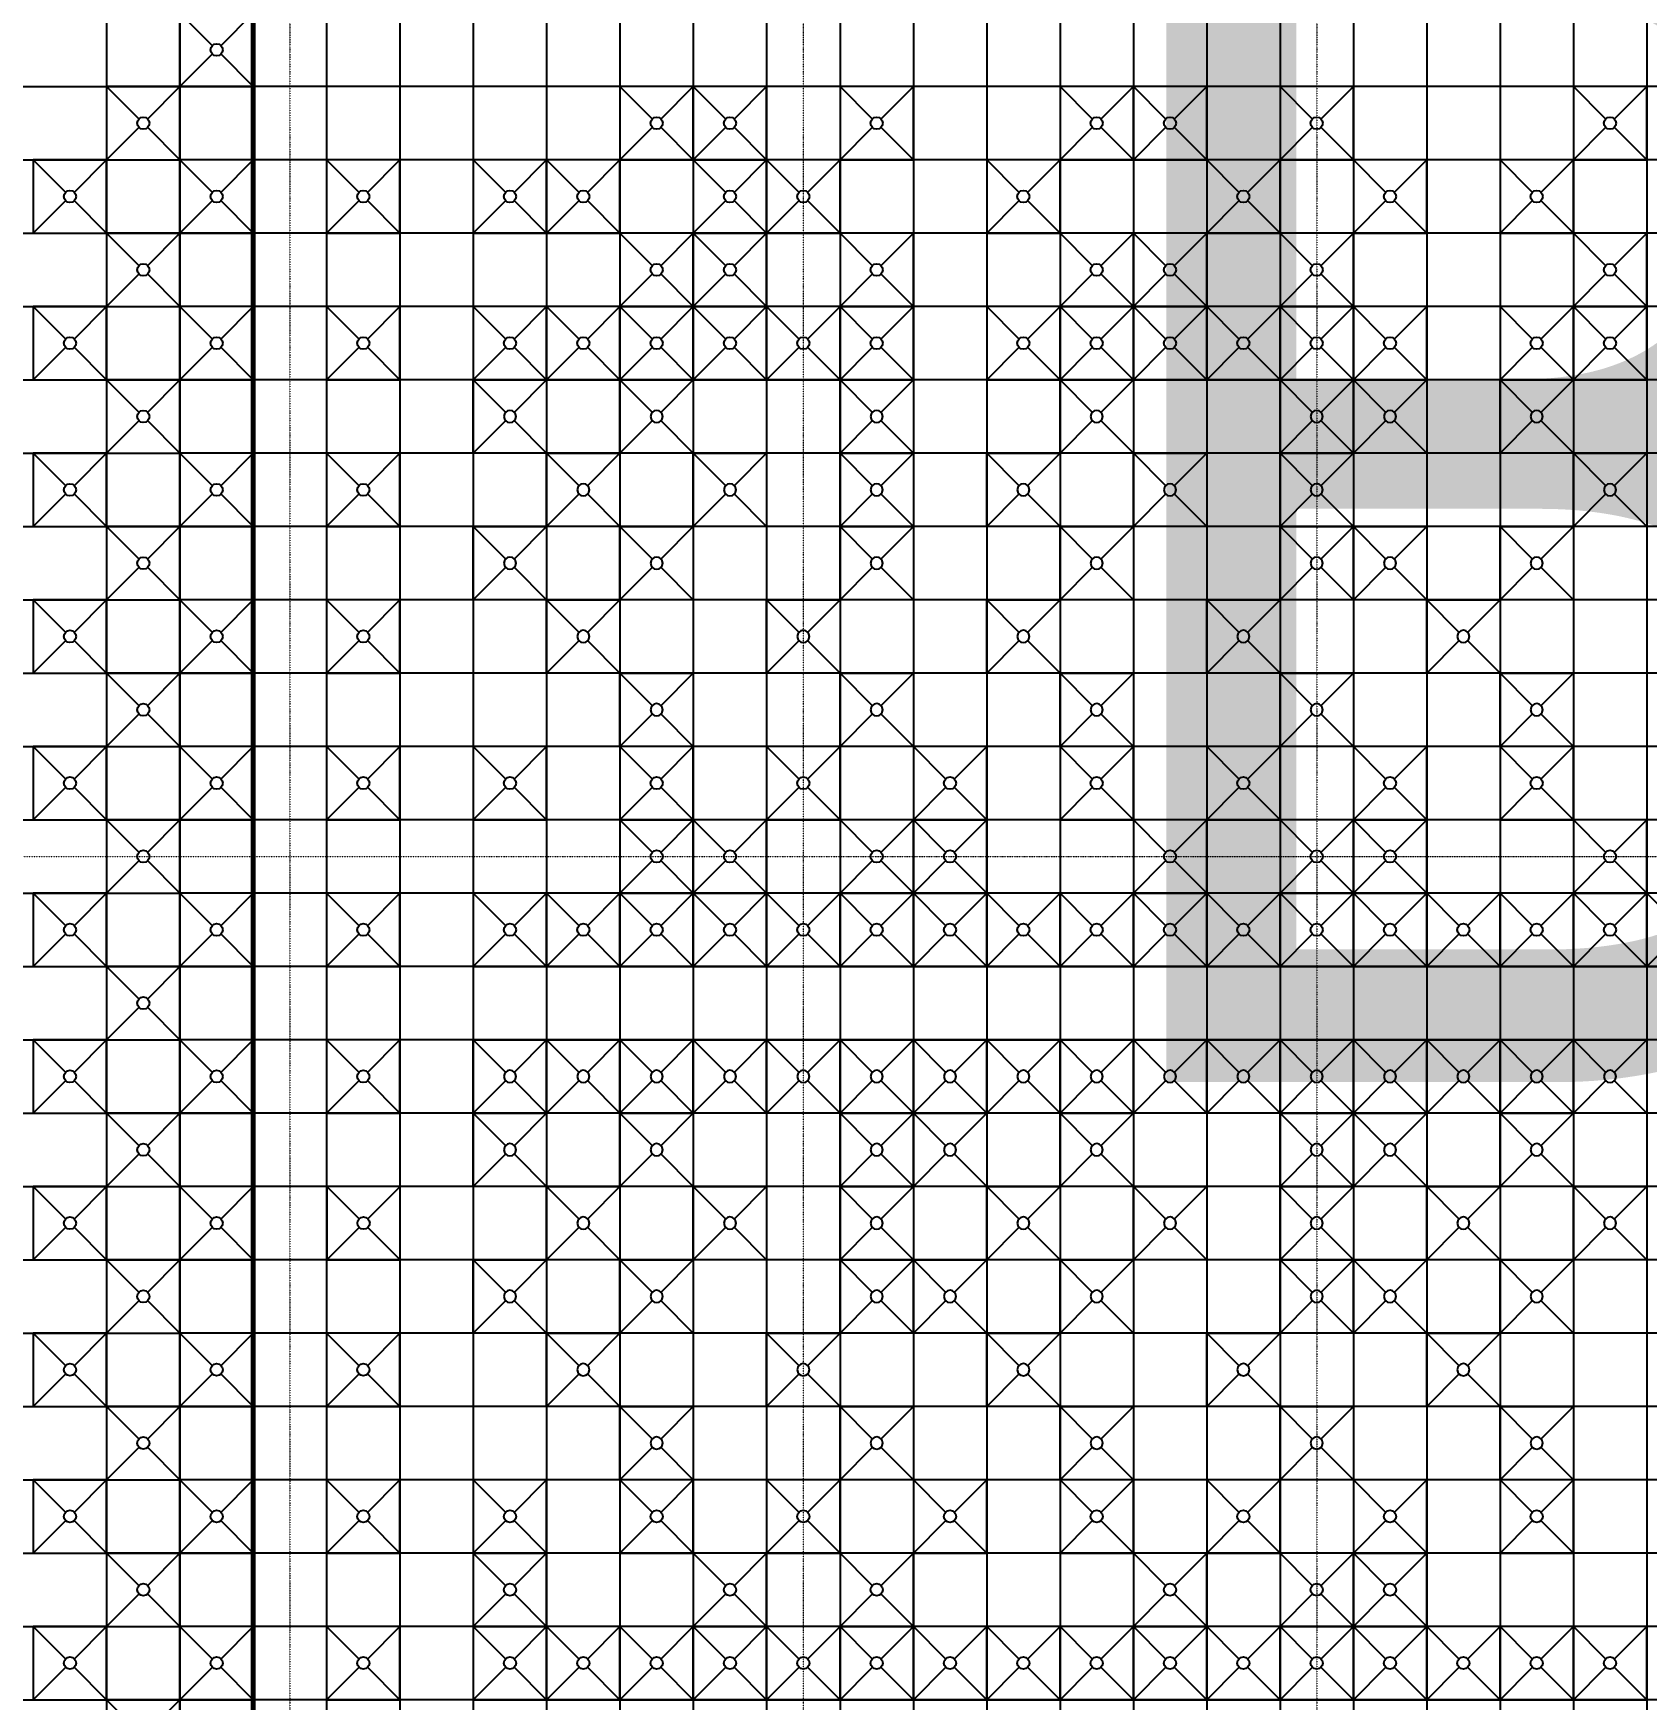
# Model space of a CAD drawing. Extents: x -32000 to 290600, y -111057 to 131250.
# Drawn here: x 172200 to 198600, y 31200 to 58470 of the extents above; entities that cross this region are included whole.
import ezdxf
from ezdxf.enums import TextEntityAlignment as Align

# ---------------------------------------------------------------- set-up
doc = ezdxf.new("R2010")
doc.units = 0
doc.header["$LTSCALE"] = 5
doc.linetypes.add('H12PL3$0$JJP_三點線', pattern=[0.9, 0.3, -0.15, 0, -0.15, 0, -0.15, 0, -0.15])
for name, color, linetype in [('H12PL3$0$S-GRID', 252, 'Continuous'), ('XFDC30-200K$0$A-C-4500 (200K)', 139, 'Continuous'), ('XFDC30-200K$0$A-C-4500 (50K)', 9, 'Continuous'), ('XFDC30-50K$0$A-C-4500 (50K)', 9, 'Continuous'), ('XFDH30-200K$0$A-FFU-1200x1200_(200k)', 140, 'Continuous'), ('XFDH30-50K$0$A-FFU-1200x1200_FAB B', 8, 'Continuous'), ('XFDP30$0$A-W-P2D (50K)', 9, 'Continuous')]:
    doc.layers.add(name, color=color, linetype=linetype)
for name, color, linetype, plot in [('XFDC30-200K$0$A-Area (200K)', 171, 'Continuous', False), ('XFDC30-200K$0$A-Area (50K)', 170, 'Continuous', False), ('XFDP30-200K$0$A-Area (200K)', 7, 'Continuous', False)]:
    doc.layers.add(name, color=color, linetype=linetype, plot=plot)
doc.styles.add('DEF', font='ArialNova-Light.ttf')

# ---------------------------------------------------------------- blocks, each defined once
blk = doc.blocks.new('XFDP30')
at = {"layer": 'XFDP30$0$A-W-P2D (50K)'}
for p, q in [((175775, 3025, 0), (175775, 86190)), ((175825, 3025, 0), (175825, 86190))]:
    blk.add_line(p, q, dxfattribs=at)
blk = doc.blocks.new('XFDP30-200K')
at = {"layer": 'XFDP30-200K$0$A-Area (200K)'}
blk.add_lwpolyline([(174600, 89650), (43650, 89650), (43650, 85450), (18450, 85450), (18450, 60390), (23000, 60390), (23000, 55815), (18449, 55815), (18449, 350), (127550, 350), (127550, -2100), (150850, -2100), (150850, 350), (174600, 350)], close=True, dxfattribs=at)
blk = doc.blocks.new('H12PL3')
at = {"layer": 'H12PL3$0$S-GRID', "linetype": 'H12PL3$0$JJP_三點線', "lineweight": 0}
for p, q in [((176400, 128250), (176400, -28000)), ((184800, 128250), (184800, -28000)), ((193200, 128250), (193200, -28000)), ((-29000, 45000), (289600, 45000))]:
    blk.add_line(p, q, dxfattribs=at)
for name in ['XFDP30-200K', 'XFDP30']:
    blk.add_blockref(name, (0, 0))
blk = doc.blocks.new('XFDH30-200K$0$FFU-1212')
for p, q in [((0, 120), (52.9, 67.1)), ((67.1, 67.1), (120, 120)), ((0, 0), (52.9, 52.9)), ((67.1, 52.9), (120, 0))]:
    blk.add_line(p, q)
blk.add_lwpolyline([(0, 0), (120, 0), (120, 120), (0, 120)], close=True)
blk.add_circle((60, 60), 10)
blk = doc.blocks.new('XFDH30-200K')
at = {"layer": 'XFDH30-200K$0$A-FFU-1200x1200_(200k)', "xscale": 10, "yscale": 10, "zscale": 10, "rotation": 90.00000000000001}
for p in [(175800, 57600), (174600, 56400, 0), (173400, 55200, 0), (175800, 55200, 0), (174600, 54000, 0), (173400, 52800, 0), (175800, 52800, 0), (174600, 51600, 0), (173400, 50400, 0), (175800, 50400, 0), (174600, 49200, 0), (173400, 48000, 0), (175800, 48000, 0), (174600, 46800, 0), (173400, 45600, 0), (175800, 45600, 0), (174600, 44400, 0), (173400, 43200, 0), (175800, 43200, 0), (174600, 42000, 0), (173400, 40800, 0), (175800, 40800, 0), (174600, 39600, 0), (173400, 38400, 0), (175800, 38400, 0), (174600, 37200, 0), (173400, 36000, 0), (175800, 36000, 0), (174600, 34800, 0), (173400, 33600, 0), (175800, 33600, 0), (174600, 32400, 0), (173400, 31200, 0), (175800, 31200, 0), (174600, 30000, 0)]:
    blk.add_blockref('XFDH30-200K$0$FFU-1212', p, dxfattribs=at)
blk = doc.blocks.new('XFDC30-50K')
at = {"layer": 'XFDC30-50K$0$A-C-4500 (50K)', "ltscale": 0.3}
for p, q in [((174600, 87000, 0), (174600, 3000, 0)), ((175800, 87000, 0), (175800, 3000, 0)), ((186600, 87000, 0), (186600, 3000)), ((187800, 87000, 0), (187800, 3000)), ((189000, 87000, 0), (189000, 3000)), ((197400, 87000, 0), (197400, 3000, 0)), ((198600, 87000, 0), (198600, 3000, 0)), ((177000, 86215, 0), (177000, -275, 0)), ((178200, 86215, 0), (178200, -275, 0)), ((179400, 86215, 0), (179400, -275, 0)), ((180600, 86215, 0), (180600, 3000, 0)), ((181800, 86215, 0), (181800, 3000, 0)), ((183000, 86215, 0), (183000, 3000, 0)), ((184200, 86215, 0), (184200, 3000, 0)), ((185400, 86215, 0), (185400, 3000, 0)), ((190200, 85875), (190200, 3000, 0)), ((191400, 85875), (191400, 3000, 0)), ((192600, 85875), (192600, 3000, 0)), ((193800, 85875), (193800, 3000)), ((195000, 85875), (195000, 3000)), ((196200, 85875), (196200, 3000)), ((243000, 57600), (174600, 57600)), ((243000, 56400), (174600, 56400)), ((243000, 55200), (174600, 55200)), ((243000, 54000), (174600, 54000)), ((243000, 52800), (174600, 52800)), ((243000, 51600), (174600, 51600)), ((243000, 50400), (174600, 50400)), ((235425, 49200), (174600, 49200)), ((235425, 48000), (174600, 48000)), ((235425, 46800), (174600, 46800)), ((235425, 45600), (174600, 45600)), ((239865, 44400), (174600, 44400)), ((239865, 43200), (174600, 43200)), ((239865, 42000), (174600, 42000)), ((239865, 40800), (174600, 40800)), ((239865, 39600), (174600, 39600)), ((239865, 38400), (174600, 38400)), ((239866, 37200), (174600, 37200)), ((243000, 36000), (174600, 36000)), ((243000, 34800), (174600, 34800)), ((243000, 33600), (174600, 33600)), ((243000, 32400), (174600, 32400)), ((243000, 31200), (174600, 31200))]:
    blk.add_line(p, q, dxfattribs=at)
blk = doc.blocks.new('XFDC30-200K')
at = {"layer": 'XFDC30-200K$0$A-Area (200K)', "elevation": 0}
blk.add_lwpolyline([(18450, 3000), (166200, 3000), (166200, 13200), (174600, 13200), (174600, 87000), (43650, 87000), (43650, 85450), (18450, 85450), (18450, 60340), (22950, 60340), (22950, 55865), (18449, 55865)], close=True, dxfattribs=at)
at = {"layer": 'XFDC30-200K$0$A-Area (50K)'}
blk.add_lwpolyline([(174600, 87000), (174600, 13200), (166200, 13200), (166200, 3000), (176825, 3000), (176825, -350), (179400, -350), (179400, 3000), (243151, 3000), (243150, 3000)], dxfattribs=at)
at = {"layer": 'XFDC30-200K$0$A-C-4500 (200K)', "ltscale": 0.3}
for p, q in [((173400, 87000), (173400, 13200)), ((23075, 57600), (174600, 57600)), ((23075, 56400), (174600, 56400)), ((18600, 55200), (174600, 55200)), ((18600, 54000), (174600, 54000)), ((18600, 52800), (174600, 52800)), ((18600, 51600), (174600, 51600)), ((18600, 50400), (174600, 50400)), ((18600, 49200), (174600, 49200)), ((18600, 48000), (174600, 48000)), ((18600, 46800), (174600, 46800)), ((18600, 45600), (174600, 45600)), ((18600, 44400), (174600, 44400)), ((18600, 43200), (174600, 43200)), ((18600, 42000), (174600, 42000)), ((18600, 40800), (174600, 40800)), ((18600, 39600), (174600, 39600)), ((18600, 38400), (174600, 38400)), ((18600, 37200), (174600, 37200)), ((18600, 36000), (174600, 36000)), ((18600, 34800), (174600, 34800)), ((18600, 33600), (174600, 33600)), ((18600, 32400), (174600, 32400)), ((18600, 31200), (174600, 31200))]:
    blk.add_line(p, q, dxfattribs=at)
at = {"layer": 'XFDC30-200K$0$A-C-4500 (50K)', "ltscale": 0.3}
for p, q in [((174600, 90153, 0), (174600, 3000, 0)), ((175800, 90153, 0), (175800, 3000, 0)), ((186600, 87000, 0), (186600, 3000)), ((187800, 87000, 0), (187800, 3000)), ((189000, 87000, 0), (189000, 3000)), ((197400, 87000, 0), (197400, 3000, 0)), ((198600, 87000, 0), (198600, 3000, 0)), ((177000, 86215, 0), (177000, -275, 0)), ((178200, 86215, 0), (178200, -275, 0)), ((179400, 86215, 0), (179400, -275, 0)), ((180600, 86215, 0), (180600, 3000, 0)), ((181800, 86215, 0), (181800, 3000, 0)), ((183000, 86215, 0), (183000, 3000, 0)), ((184200, 86215, 0), (184200, 3000, 0)), ((185400, 86215, 0), (185400, 3000, 0)), ((190200, 85875), (190200, 3000, 0)), ((191400, 85875), (191400, 3000, 0)), ((192600, 85875), (192600, 3000, 0)), ((193800, 85875), (193800, 3000)), ((195000, 85875), (195000, 3000)), ((196200, 85875), (196200, 3000)), ((243000, 57600), (174600, 57600)), ((243000, 56400), (174600, 56400)), ((243000, 55200), (174600, 55200)), ((243000, 54000), (174600, 54000)), ((243000, 52800), (174600, 52800)), ((243000, 51600), (174600, 51600)), ((243000, 50400), (174600, 50400)), ((235425, 49200), (174600, 49200)), ((235425, 48000), (174600, 48000)), ((235425, 46800), (174600, 46800)), ((235425, 45600), (174600, 45600)), ((239865, 44400), (174600, 44400)), ((239865, 43200), (174600, 43200)), ((239865, 42000), (174600, 42000)), ((239865, 40800), (174600, 40800)), ((239865, 39600), (174600, 39600)), ((239865, 38400), (174600, 38400)), ((239866, 37200), (174600, 37200)), ((243000, 36000), (174600, 36000)), ((243000, 34800), (174600, 34800)), ((243000, 33600), (174600, 33600)), ((243000, 32400), (174600, 32400)), ((243000, 31200), (174600, 31200))]:
    blk.add_line(p, q, dxfattribs=at)
blk = doc.blocks.new('XFDH30-50K$0$FFU-1212')
for p, q in [((0, 120), (52.9, 67.1)), ((67.1, 67.1), (120, 120)), ((0, 0), (52.9, 52.9)), ((67.1, 52.9), (120, 0))]:
    blk.add_line(p, q)
blk.add_lwpolyline([(0, 0), (120, 0), (120, 120), (0, 120)], close=True)
blk.add_circle((60, 60), 10)
blk = doc.blocks.new('XFDH30-50K')
at = {"layer": 'XFDH30-50K$0$A-FFU-1200x1200_FAB B', "yscale": 10, "zscale": 10}
for p, xscale, rotation in [((183000, 56400), 10, 90.00000000000001), ((184200, 56400), 10, 90.00000000000001), ((186600, 56400), 10, 90.00000000000001), ((190200, 56400), 10, 90.00000000000001), ((191400, 56400), 10, 90.00000000000001), ((193800, 56400), 10, 90.00000000000001), ((198600, 56400), 10, 90.00000000000001), ((178200, 55200), 10, 90.00000000000001), ((180600, 55200), 10, 90.00000000000001), ((181800, 55200), 10, 90.00000000000001), ((184200, 55200), 10, 90.00000000000001), ((185400, 55200), 10, 90.00000000000001), ((189000, 55200), 10, 90.00000000000001), ((192600, 55200), 10, 90.00000000000001), ((195000, 55200), 10, 90.00000000000001), ((197400, 55200), 10, 90.00000000000001), ((183000, 54000), 10, 90.00000000000001), ((184200, 54000), 10, 90.00000000000001), ((186600, 54000), 10, 90.00000000000001), ((190200, 54000), 10, 90.00000000000001), ((191400, 54000), 10, 90.00000000000001), ((193800, 54000), 10, 90.00000000000001), ((198600, 54000), 10, 90.00000000000001), ((178200, 52800), 10, 90.00000000000001), ((180600, 52800), 10, 90.00000000000001), ((181800, 52800), 10, 90.00000000000001), ((183000, 52800), 10, 90.00000000000001), ((184200, 52800), 10, 90.00000000000001), ((185400, 52800), 10, 90.00000000000001), ((186600, 52800), 10, 90.00000000000001), ((189000, 52800), 10, 90.00000000000001), ((190200, 52800), 10, 90.00000000000001), ((191400, 52800), 10, 90.00000000000001), ((192600, 52800), 10, 90.00000000000001), ((193800, 52800), 10, 90.00000000000001), ((195000, 52800), 10, 90.00000000000001), ((197400, 52800), 10, 90.00000000000001), ((198600, 52800), 10, 90.00000000000001), ((180600, 52800), -10, 89.9999999999992), ((183000, 52800), -10, 89.9999999999992), ((186600, 52800), -10, 89.9999999999992), ((190200, 52800), -10, 89.9999999999992), ((193800, 52800), -10, 89.9999999999992), ((195000, 52800), -10, 89.9999999999992), ((197400, 52800), -10, 89.9999999999992), ((178200, 50400), 10, 90.00000000000001), ((181800, 51600), -10, 89.9999999999992), ((184200, 51600), -10, 89.9999999999992), ((186600, 51600), -10, 89.9999999999992), ((189000, 51600), -10, 89.9999999999992), ((191400, 51600), -10, 89.9999999999992), ((193800, 51600), -10, 89.9999999999992), ((198600, 51600), -10, 89.9999999999992), ((180600, 50400), -10, 89.9999999999992), ((183000, 50400), -10, 89.9999999999992), ((186600, 50400), -10, 89.9999999999992), ((190200, 50400), -10, 89.9999999999992), ((193800, 50400), -10, 89.9999999999992), ((195000, 50400), -10, 89.9999999999992), ((197400, 50400), -10, 89.9999999999992), ((178200, 48000), 10, 90.00000000000001), ((181800, 49200), -10, 89.9999999999992), ((185400, 49200), -10, 89.9999999999992), ((189000, 49200), -10, 89.9999999999992), ((192600, 49200), -10, 89.9999999999992), ((196200, 49200), -10, 89.9999999999992), ((183000, 48000), -10, 89.9999999999992), ((186600, 48000), -10, 89.9999999999992), ((190200, 48000), -10, 89.9999999999992), ((193800, 48000), -10, 89.9999999999992), ((197400, 48000), -10, 89.9999999999992), ((178200, 45600), 10, 90.00000000000001), ((180600, 45600), 10, 90.00000000000001), ((183000, 45600), 10, 90.00000000000001), ((185400, 45600), 10, 90.00000000000001), ((187800, 45600), 10, 90.00000000000001), ((190200, 45600), 10, 90.00000000000001), ((192600, 45600), 10, 90.00000000000001), ((195000, 45600), 10, 90.00000000000001), ((197400, 45600), 10, 90.00000000000001), ((183000, 44400), 10, 90.00000000000001), ((184200, 44400), 10, 90.00000000000001), ((186600, 44400), 10, 90.00000000000001), ((187800, 44400), 10, 90.00000000000001), ((191400, 44400), 10, 90.00000000000001), ((193800, 44400), 10, 90.00000000000001), ((195000, 44400), 10, 90.00000000000001), ((198600, 44400), 10, 90.00000000000001), ((178200, 43200), 10, 90.00000000000001), ((180600, 43200), 10, 90.00000000000001), ((181800, 43200), 10, 90.00000000000001), ((183000, 43200), 10, 90.00000000000001), ((184200, 43200), 10, 90.00000000000001), ((185400, 43200), 10, 90.00000000000001), ((186600, 43200), 10, 90.00000000000001), ((187800, 43200), 10, 90.00000000000001), ((189000, 43200), 10, 90.00000000000001), ((190200, 43200), 10, 90.00000000000001), ((191400, 43200), 10, 90.00000000000001), ((192600, 43200), 10, 90.00000000000001), ((193800, 43200), 10, 90.00000000000001), ((195000, 43200), 10, 90.00000000000001), ((196200, 43200), 10, 90.00000000000001), ((197400, 43200), 10, 90.00000000000001), ((198600, 43200), 10, 90.00000000000001), ((199800, 43200), 10, 90.00000000000001), ((178200, 40800), 10, 90.00000000000001), ((180600, 42000), -10, 89.9999999999992), ((181800, 42000), -10, 89.9999999999992), ((183000, 42000), -10, 89.9999999999992), ((184200, 42000), -10, 89.9999999999992), ((185400, 42000), -10, 89.9999999999992), ((186600, 42000), -10, 89.9999999999992), ((187800, 42000), -10, 89.9999999999992), ((189000, 42000), -10, 89.9999999999992), ((190200, 42000), -10, 89.9999999999992), ((191400, 42000), -10, 89.9999999999992), ((192600, 42000), -10, 89.9999999999992), ((193800, 42000), -10, 89.9999999999992), ((195000, 42000), -10, 89.9999999999992), ((196200, 42000), -10, 89.9999999999992), ((197400, 42000), -10, 89.9999999999992), ((198600, 42000), -10, 89.9999999999992), ((180600, 40800), -10, 89.9999999999992), ((183000, 40800), -10, 89.9999999999992), ((186600, 40800), -10, 89.9999999999992), ((187800, 40800), -10, 89.9999999999992), ((190200, 40800), -10, 89.9999999999992), ((193800, 40800), -10, 89.9999999999992), ((195000, 40800), -10, 89.9999999999992), ((197400, 40800), -10, 89.9999999999992), ((178204, 38400), 10, 90.00000000000001), ((181800, 39600), -10, 89.9999999999992), ((184200, 39600), -10, 89.9999999999992), ((186600, 39600), -10, 89.9999999999992), ((189000, 39600), -10, 89.9999999999992), ((191400, 39600), -10, 89.9999999999992), ((193800, 39600), -10, 89.9999999999992), ((196200, 39600), -10, 89.9999999999992), ((198600, 39600), -10, 89.9999999999992), ((180600, 38400), -10, 89.9999999999992), ((183000, 38400), -10, 89.9999999999992), ((186600, 38400), -10, 89.9999999999992), ((187800, 38400), -10, 89.9999999999992), ((190200, 38400), -10, 89.9999999999992), ((193800, 38400), -10, 89.9999999999992), ((195000, 38400), -10, 89.9999999999992), ((197400, 38400), -10, 89.9999999999992), ((178200, 36000), 10, 90.00000000000001), ((181800, 37200), -10, 89.9999999999992), ((185400, 37200), -10, 89.9999999999992), ((189000, 37200), -10, 89.9999999999992), ((192600, 37200), -10, 89.9999999999992), ((196200, 37200), -10, 89.9999999999992), ((183000, 36000), -10, 89.9999999999992), ((186600, 36000), -10, 89.9999999999992), ((190200, 36000), -10, 89.9999999999992), ((193800, 36000), -10, 89.9999999999992), ((197400, 36000), -10, 89.9999999999992), ((178200, 33600), 10, 90.00000000000001), ((180600, 33600), 10, 90.00000000000001), ((183000, 33600), 10, 90.00000000000001), ((185400, 33600), 10, 90.00000000000001), ((187800, 33600), 10, 90.00000000000001), ((190200, 33600), 10, 90.00000000000001), ((192600, 33600), 10, 90.00000000000001), ((195000, 33600), 10, 90.00000000000001), ((197400, 33600), 10, 90.00000000000001), ((180600, 32400), 10, 90.00000000000001), ((184200, 32400), 10, 90.00000000000001), ((186600, 32400), 10, 90.00000000000001), ((191400, 32400), 10, 90.00000000000001), ((193800, 32400), 10, 90.00000000000001), ((195000, 32400), 10, 90.00000000000001), ((178200, 31200), 10, 90.00000000000001), ((180600, 31200), 10, 90.00000000000001), ((181800, 31200), 10, 90.00000000000001), ((183000, 31200), 10, 90.00000000000001), ((184200, 31200), 10, 90.00000000000001), ((185400, 31200), 10, 90.00000000000001), ((186600, 31200), 10, 90.00000000000001), ((187800, 31200), 10, 90.00000000000001), ((189000, 31200), 10, 90.00000000000001), ((190200, 31200), 10, 90.00000000000001), ((191400, 31200), 10, 90.00000000000001), ((192600, 31200), 10, 90.00000000000001), ((193800, 31200), 10, 90.00000000000001), ((195000, 31200), 10, 90.00000000000001), ((196200, 31200), 10, 90.00000000000001), ((197400, 31200), 10, 90.00000000000001), ((198600, 31200), 10, 90.00000000000001)]:
    blk.add_blockref('XFDH30-50K$0$FFU-1212', p, dxfattribs=dict(at, xscale=xscale, rotation=rotation))

msp = doc.modelspace()

# ---------------------------------------------------------------- block references
for name in ['H12PL3', 'XFDC30-200K', 'XFDC30-50K', 'XFDH30-50K', 'XFDH30-200K']:
    msp.add_blockref(name, (0, 0))

# ---------------------------------------------------------------- texts
at = {"layer": 'DEFPOINTS', "color": 9, "style": 'DEF'}
msp.add_text('B', height=20000, dxfattribs=at).set_placement((196498, 51306), align=Align.MIDDLE)

doc.saveas('drawing.dxf')
